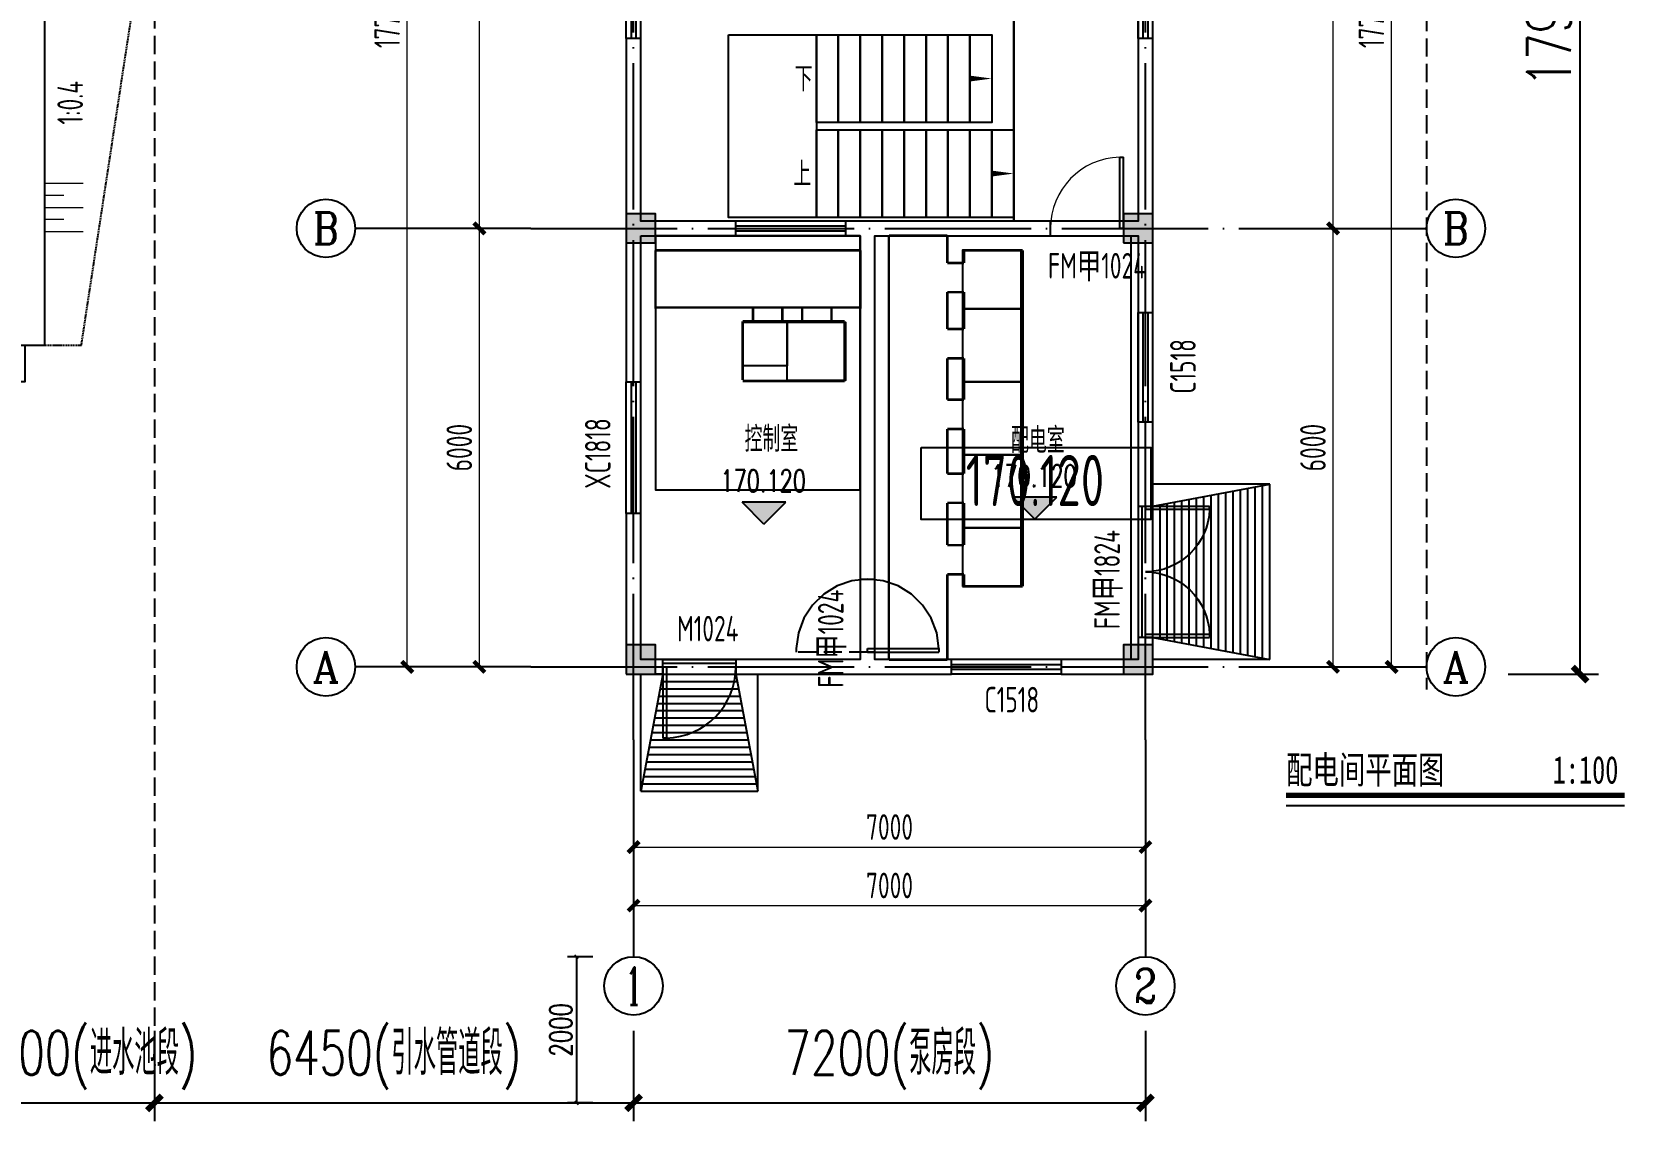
# Model space of a CAD drawing. Header units: millimetres. Extents: x 1742399 to 4898386, y 2481636 to 5226310.
# Drawn here: x 2516999 to 2538816, y 2524814 to 2539720 of the extents above; entities that cross this region are included whole.
import ezdxf
from ezdxf.enums import TextEntityAlignment as Align

# ---------------------------------------------------------------- set-up
doc = ezdxf.new("R2010")
doc.units = ezdxf.units.MM
doc.header["$LTSCALE"] = 1000
for name, pattern in [('DASH', [0.35, 0.25, -0.1]), ('DASHED', [0.75, 0.5, -0.25]), ('DOTE', [2.42, 2, -0.2, 0.02, -0.2])]:
    doc.linetypes.add(name, pattern=pattern)
for name, color, linetype in [('AXIS', 3, 'Continuous'), ('AXIS_TEXT', 7, 'Continuous'), ('DIM_SYMB', 3, 'Continuous'), ('DOOR_FIRE', 3, 'Continuous'), ('DOTE', 1, 'DOTE'), ('DXPM', 4, 'Continuous'), ('E-电缆沟', 2, 'Continuous'), ('E-箱柜', 3, 'Continuous'), ('PUB_DIM', 3, 'Continuous'), ('PUB_HATCH', 8, 'Continuous'), ('RAIL', 6, 'Continuous'), ('STAIR', 2, 'Continuous'), ('TWT_DIM', 3, 'Continuous'), ('WALL', 4, 'Continuous'), ('WALL_EXT', 4, 'Continuous'), ('WALL_INT', 4, 'Continuous'), ('WINDOW', 3, 'Continuous'), ('YHG_填充', 8, 'Continuous'), ('YHG_柱', 4, 'Continuous'), ('YHJ_引出、索引', 3, 'Continuous'), ('房间轮廓线', 6, 'Continuous'), ('控制间轮廓', 7, 'Continuous'), ('电缆沟', 7, 'Continuous'), ('细线', 4, 'Continuous'), ('轮廓线', 2, 'Continuous'), ('配电间轮廓', 7, 'Continuous')]:
    doc.layers.add(name, color=color, linetype=linetype)
doc.layers.add('FLOOR', color=2, linetype='Continuous', lineweight=30)
doc.layers.add('文字', color=4, linetype='Continuous', lineweight=0)
doc.styles.add('_TCH_AXIS', font='COMPLEX', dxfattribs={"bigfont": 'GBCBIG'})
doc.styles.add('_TCH_DIM', font='SIMPLEX', dxfattribs={"bigfont": 'GBCBIG'})
doc.styles.add('_TCH_DIM_T3', font='SIMPLEX', dxfattribs={"width": 0.705882, "bigfont": 'GBCBIG'})
doc.styles.add('biaotilan', font='', dxfattribs={"width": 0.7})
doc.styles.add('COMPLEX', font='COMPLEX')
doc.styles.add('HZ1', font='romans.shx', dxfattribs={"width": 0.7, "bigfont": 'hztxt.shx'})
doc.styles.add('TSSD_Rein', font='TSSDENG', dxfattribs={"width": 0.7, "bigfont": '@1HZTXT'})
doc.styles.add('TSSD_REIN_T3', font='tssdeng.shx', dxfattribs={"width": 0.7, "bigfont": 'hztxt.shx'})
doc.styles.add('tssdeng', font='tssdeng.shx', dxfattribs={"width": 0.7, "bigfont": 'hztxt.shx'})
doc.styles.get('biaotilan').set_extended_font_data('SimSun')
doc.dimstyles.new('_TCH_ARCH&&100', dxfattribs={"dimtxt": 350, "dimasz": 150, "dimexe": 100, "dimexo": 200, "dimgap": 100, "dimtad": 1, "dimdec": 0, "dimzin": 0, "dimdsep": 46, "dimtxsty": 'TSSD_REIN_T3', "dimblk": 'ARCHTICK', "dimcen": 0.09, "dimclrt": 7, "dimazin": 2, "dimtfac": 1, "dimtdec": 0, "dimtix": 1, "dimtmove": 2, "dimatfit": 3, "dimfxl": 1, "dimfxlon": 1, "dimtolj": 1, "dimtzin": 0, "dimlwd": 18, "dimlwe": 18, "dimarcsym": 0})
doc.dimstyles.new('_TCH_ARCH&&200', dxfattribs={"dimtxt": 600, "dimasz": 200, "dimexe": 250, "dimexo": 300, "dimgap": 126.25, "dimtad": 1, "dimdec": 0, "dimzin": 0, "dimdsep": 46, "dimtxsty": '_TCH_DIM_T3', "dimblk": 'ARCHTICK', "dimcen": 0.09, "dimclrt": 7, "dimazin": 2, "dimtfac": 1, "dimtdec": 0, "dimtix": 1, "dimtmove": 2, "dimatfit": 3, "dimfxl": 75, "dimtolj": 1, "dimtzin": 0, "dimarcsym": 0})
doc.dimstyles.new('_TCH_ARCH&&50', dxfattribs={"dimtxt": 148.75, "dimasz": 50, "dimexe": 125, "dimexo": 150, "dimgap": 63.125, "dimtad": 1, "dimdec": 0, "dimzin": 0, "dimdsep": 46, "dimtxsty": '_TCH_DIM_T3', "dimblk": 'ARCHTICK', "dimcen": 0.09, "dimclrt": 7, "dimazin": 2, "dimtfac": 1, "dimtdec": 0, "dimtix": 1, "dimtmove": 2, "dimatfit": 3, "dimfxl": 75, "dimtolj": 1, "dimtzin": 0, "dimarcsym": 0})

# ---------------------------------------------------------------- blocks, each defined once
blk = doc.blocks.new('$DorLib2D$00000001')
for p, q in [((0.45, 0.975), (0.5, 0.975)), ((0.45, 0), (0.45, 0.975)), ((0.5, 0), (0.5, 0.975)), ((0.5, 0), (0.45, 0))]:
    blk.add_line(p, q)
at = {"lineweight": 13}
blk.add_arc((0.475, 0), 0.975, 91.4693, 180, dxfattribs=at)
blk = doc.blocks.new('_ArchTick')
at = {"color": 0, "linetype": 'ByBlock', "const_width": 0.4}
blk.add_lwpolyline([(-0.5, -0.5), (0.5, 0.5)], dxfattribs=at)
blk = doc.blocks.new('*D1170')
at = {"layer": 'AXIS', "color": 0, "lineweight": 18, "transparency": 16777216}
for p, q in [((2535593, 2548731), (2535694, 2548731)), ((2535594, 2531031), (2535594, 2548731)), ((2535593, 2531031), (2535694, 2531031))]:
    blk.add_line(p, q, dxfattribs=at)
at = {"layer": 'Defpoints', "color": 0, "transparency": 16777216}
for p in [(2534755, 2548731), (2535594, 2548731), (2534755, 2531031)]:
    blk.add_point(p, dxfattribs=at)
at = {"layer": 'AXIS', "color": 0, "lineweight": 18, "transparency": 16777216, "xscale": 150, "yscale": 150, "zscale": 150}
for p, rotation in [((2535594, 2548731), 90), ((2535594, 2531031), 270)]:
    blk.add_blockref('_ArchTick', p, dxfattribs=dict(at, rotation=rotation))
at = {"layer": 'AXIS', "color": 7, "transparency": 16777216, "insert": (2535319, 2539881), "char_height": 350, "attachment_point": 5, "rotation": 90, "style": 'TSSD_REIN_T3'}
blk.add_mtext('\\A1;17700', dxfattribs=at)
blk = doc.blocks.new('*D1171')
at = {"layer": 'AXIS', "color": 0, "lineweight": 18, "transparency": 16777216}
for p, q in [((2534793, 2537031), (2534894, 2537031)), ((2534794, 2531031), (2534794, 2537031)), ((2534793, 2531031), (2534894, 2531031))]:
    blk.add_line(p, q, dxfattribs=at)
at = {"layer": 'Defpoints', "color": 0, "transparency": 16777216}
for p in [(2534081, 2537031), (2534794, 2537031), (2534081, 2531031)]:
    blk.add_point(p, dxfattribs=at)
at = {"layer": 'AXIS', "color": 0, "lineweight": 18, "transparency": 16777216, "xscale": 150, "yscale": 150, "zscale": 150}
for p, rotation in [((2534794, 2537031), 90), ((2534794, 2531031), 270)]:
    blk.add_blockref('_ArchTick', p, dxfattribs=dict(at, rotation=rotation))
at = {"layer": 'AXIS', "color": 7, "transparency": 16777216, "insert": (2534519, 2534031), "char_height": 350, "attachment_point": 5, "rotation": 90, "style": 'TSSD_REIN_T3'}
blk.add_mtext('\\A1;6000', dxfattribs=at)
blk = doc.blocks.new('*D1172')
at = {"layer": 'AXIS', "color": 0, "lineweight": 18, "transparency": 16777216}
for p, q in [((2534793, 2544031), (2534894, 2544031)), ((2534794, 2537031), (2534794, 2544031)), ((2534793, 2537031), (2534894, 2537031))]:
    blk.add_line(p, q, dxfattribs=at)
at = {"layer": 'Defpoints', "color": 0, "transparency": 16777216}
for p in [(2534081, 2544031), (2534794, 2544031), (2534081, 2537031)]:
    blk.add_point(p, dxfattribs=at)
at = {"layer": 'AXIS', "color": 0, "lineweight": 18, "transparency": 16777216, "xscale": 150, "yscale": 150, "zscale": 150}
for p, rotation in [((2534794, 2544031), 90), ((2534794, 2537031), 270)]:
    blk.add_blockref('_ArchTick', p, dxfattribs=dict(at, rotation=rotation))
at = {"layer": 'AXIS', "color": 7, "transparency": 16777216, "insert": (2534519, 2540531), "char_height": 350, "attachment_point": 5, "rotation": 90, "style": 'TSSD_REIN_T3'}
blk.add_mtext('\\A1;7000', dxfattribs=at)
blk = doc.blocks.new('*D1174')
at = {"layer": 'AXIS', "color": 0, "lineweight": 18, "transparency": 16777216}
for p, q in [((2525228, 2528565), (2525228, 2528464)), ((2525228, 2528564), (2532228, 2528564)), ((2532228, 2528565), (2532228, 2528464))]:
    blk.add_line(p, q, dxfattribs=at)
at = {"layer": 'Defpoints', "color": 0, "transparency": 16777216}
for p in [(2525228, 2530031), (2532228, 2530031), (2532228, 2528564)]:
    blk.add_point(p, dxfattribs=at)
at = {"layer": 'AXIS', "color": 0, "lineweight": 18, "transparency": 16777216, "xscale": 150, "yscale": 150, "zscale": 150, "rotation": 180}
blk.add_blockref('_ArchTick', (2525228, 2528564), dxfattribs=at)
at = {"layer": 'AXIS', "color": 0, "lineweight": 18, "transparency": 16777216, "xscale": 150, "yscale": 150, "zscale": 150}
blk.add_blockref('_ArchTick', (2532228, 2528564), dxfattribs=at)
at = {"layer": 'AXIS', "color": 7, "transparency": 16777216, "insert": (2528728, 2528839), "char_height": 350, "attachment_point": 5, "style": 'TSSD_REIN_T3'}
blk.add_mtext('\\A1;7000', dxfattribs=at)
blk = doc.blocks.new('*D1177')
at = {"layer": 'AXIS', "color": 0, "lineweight": 18, "transparency": 16777216}
for p, q in [((2522133, 2548731), (2522032, 2548731)), ((2522132, 2531031), (2522132, 2548731)), ((2522133, 2531031), (2522032, 2531031))]:
    blk.add_line(p, q, dxfattribs=at)
at = {"layer": 'Defpoints', "color": 0, "transparency": 16777216}
for p in [(2522132, 2548731), (2523825, 2548731), (2523825, 2531031)]:
    blk.add_point(p, dxfattribs=at)
at = {"layer": 'AXIS', "color": 0, "lineweight": 18, "transparency": 16777216, "xscale": 150, "yscale": 150, "zscale": 150}
for p, rotation in [((2522132, 2548731), 90), ((2522132, 2531031), 270)]:
    blk.add_blockref('_ArchTick', p, dxfattribs=dict(at, rotation=rotation))
at = {"layer": 'AXIS', "color": 7, "transparency": 16777216, "insert": (2521857, 2539881), "char_height": 350, "attachment_point": 5, "rotation": 90, "style": 'TSSD_REIN_T3'}
blk.add_mtext('\\A1;17700', dxfattribs=at)
blk = doc.blocks.new('*D1178')
at = {"layer": 'AXIS', "color": 0, "lineweight": 18, "transparency": 16777216}
for p, q in [((2523120, 2537031), (2523019, 2537031)), ((2523119, 2531031), (2523119, 2537031)), ((2523120, 2531031), (2523019, 2531031))]:
    blk.add_line(p, q, dxfattribs=at)
at = {"layer": 'Defpoints', "color": 0, "transparency": 16777216}
for p in [(2523119, 2537031), (2523825, 2537031), (2523825, 2531031)]:
    blk.add_point(p, dxfattribs=at)
at = {"layer": 'AXIS', "color": 0, "lineweight": 18, "transparency": 16777216, "xscale": 150, "yscale": 150, "zscale": 150}
for p, rotation in [((2523119, 2537031), 90), ((2523119, 2531031), 270)]:
    blk.add_blockref('_ArchTick', p, dxfattribs=dict(at, rotation=rotation))
at = {"layer": 'AXIS', "color": 7, "transparency": 16777216, "insert": (2522844, 2534031), "char_height": 350, "attachment_point": 5, "rotation": 90, "style": 'TSSD_REIN_T3'}
blk.add_mtext('\\A1;6000', dxfattribs=at)
blk = doc.blocks.new('*D1179')
at = {"layer": 'AXIS', "color": 0, "lineweight": 18, "transparency": 16777216}
for p, q in [((2523120, 2544031), (2523019, 2544031)), ((2523119, 2537031), (2523119, 2544031)), ((2523120, 2537031), (2523019, 2537031))]:
    blk.add_line(p, q, dxfattribs=at)
at = {"layer": 'Defpoints', "color": 0, "transparency": 16777216}
for p in [(2523119, 2544031), (2523825, 2544031), (2523825, 2537031)]:
    blk.add_point(p, dxfattribs=at)
at = {"layer": 'AXIS', "color": 0, "lineweight": 18, "transparency": 16777216, "xscale": 150, "yscale": 150, "zscale": 150}
for p, rotation in [((2523119, 2544031), 90), ((2523119, 2537031), 270)]:
    blk.add_blockref('_ArchTick', p, dxfattribs=dict(at, rotation=rotation))
at = {"layer": 'AXIS', "color": 7, "transparency": 16777216, "insert": (2522844, 2540531), "char_height": 350, "attachment_point": 5, "rotation": 90, "style": 'TSSD_REIN_T3'}
blk.add_mtext('\\A1;7000', dxfattribs=at)
blk = doc.blocks.new('_AXISO')
blk.add_circle((0, 0), 0.5)
at = {"layer": 'AXIS_TEXT', "style": 'COMPLEX', "width": 1.041667}
blk.add_attdef('A', text='', height=0.56, dxfattribs=at).set_placement((-0.25, -0.28), (0.25, -0.28), align=Align.FIT)
blk = doc.blocks.new('*U1118')
at = {"layer": 'WINDOW'}
for p, q in [((0, 900), (877, 900)), ((0, 900), (0, 855)), ((877, 855), (877, 900)), ((0, 855), (877, 855)), ((0, -855), (877, -855)), ((0, -900), (0, -855)), ((877, -855), (877, -900)), ((0, -900), (877, -900))]:
    blk.add_line(p, q, dxfattribs=at)
at = {"layer": 'WINDOW', "extrusion": (0, 0, -1)}
for centre, major_axis, start_param, end_param in [((0, 877), (620, 620), 0.811042, 2.356194), ((0, -878), (-620, 620), 0.785398, 2.330551)]:
    blk.add_ellipse(centre, major_axis=major_axis, ratio=1, start_param=start_param, end_param=end_param, dxfattribs=at)
at = {"style": 'HZ1', "width": 0.7, "flags": 1}
blk.add_attdef('编号', (-948, -131), '', height=300, dxfattribs=at)
blk = doc.blocks.new('平面_单开门_宽度1000')
at = {"layer": 'WINDOW'}
for p, q in [((0, 0), (50, 0)), ((0, 0), (0, -975)), ((50, 0), (50, -975)), ((50, -975), (0, -975))]:
    blk.add_line(p, q, dxfattribs=at)
blk.add_ellipse((25, 0), major_axis=(559, 799), ratio=1, start_param=3.777471, end_param=5.322623, dxfattribs=at)
at = {"style": 'HZ1', "width": 0.7, "flags": 1}
blk.add_attdef('编号', (334, 254), '', height=300, dxfattribs=at)
blk = doc.blocks.new('平面_双向单开门_宽度1000')
at = {"layer": 'WINDOW'}
for p, q in [((-417, 907), (-599, 794)), ((-213, 976), (-417, 907)), ((0, 1000), (-213, 976)), ((213, 976), (0, 1000)), ((417, 907), (213, 976)), ((599, 794), (417, 907)), ((-599, 794), (-753, 644)), ((753, 644), (599, 794)), ((-871, 464), (-946, 263)), ((-753, 644), (-871, 464)), ((871, 464), (753, 644)), ((946, 263), (871, 464)), ((-946, 263), (-975, 50)), ((975, 50), (946, 263)), ((-975, 50), (-975, 0)), ((0, 50), (975, 50)), ((0, 0), (0, 50)), ((0, 0), (975, 0)), ((975, 50), (975, 0))]:
    blk.add_line(p, q, dxfattribs=at)
at = {"layer": 'WINDOW', "linetype": 'DASH'}
blk.add_line((0, 0), (-975, 0), dxfattribs=at)
at = {"style": 'HZ1', "width": 0.7, "flags": 1}
blk.add_attdef('编号', (-178, -413), '', height=300, dxfattribs=at)
blk = doc.blocks.new('标高_平面标注')
at = {"layer": 'AXIS'}
blk.add_hatch(color=256, dxfattribs=at).paths.add_polyline_path([(0, 0), (300, 300), (-300, 300)])
for p, q in [((0, 0), (-300, 300)), ((300, 300), (-300, 300)), ((0, 0), (300, 300))]:
    blk.add_line(p, q, dxfattribs=at)
at = {"layer": 'AXIS_TEXT', "style": 'HZ1', "width": 0.7, "flags": 4}
blk.add_attdef('标高', text='', height=300, dxfattribs=at).set_placement((-11, 442), align=Align.CENTER)
blk = doc.blocks.new('*U1021')
at = {"layer": 'DXPM', "color": 4, "linetype": 'DASHED', "ltscale": 0.03, "flags": 128}
blk.add_lwpolyline([(500, -5700), (1000, -5700), (1792, -500)], dxfattribs=at)
at = {"layer": 'RAIL'}
blk.add_lwpolyline([(60, -5700), (60, -440)], dxfattribs=at)
at = {"layer": '文字', "color": 3}
for p, q in [((1024, -3486), (500, -3486)), ((762, -3649), (500, -3649)), ((1024, -3818), (500, -3818)), ((762, -3980), (500, -3980)), ((1024, -4149), (500, -4149))]:
    blk.add_line(p, q, dxfattribs=at)
at = {"layer": '文字'}
for p, q in [((-835, -4711), (-835, -5700)), ((-514, -4711), (-514, -5700)), ((-193, -4711), (-193, -5700)), ((-674, -5206), (-674, -5700)), ((-354, -5206), (-354, -5700))]:
    blk.add_line(p, q, dxfattribs=at)
at = {"layer": '轮廓线'}
blk.add_line((0, 0), (-4500, 0), dxfattribs=at)
for points in [[(0, -500), (0, -5700), (500, -5700), (500, -500)], [(0, -5700), (-4500, -5700)], [(226, -5700), (226, -6200), (-4500, -6200)]]:
    blk.add_lwpolyline(points, dxfattribs=at)
at = {"color": 3, "style": 'TSSD_Rein', "width": 0.7}
blk.add_text('1:0.4', height=350, rotation=90, dxfattribs=at).set_placement((847, -2082), align=Align.MIDDLE_RIGHT)
blk.add_attdef('坡度-平面', (-2667, -5307), '', height=300, dxfattribs=at)
at = {"layer": 'AXIS', "color": 3, "style": 'TSSD_Rein', "width": 0.7}
for s, p in [('引水渠道', (-3291, -2545)), ('C20素混凝土护坡', (-3514, -2957))]:
    blk.add_text(s, height=350, dxfattribs=at).set_placement(p)
at = {"layer": 'TWT_DIM', "color": 3, "style": 'TSSD_Rein', "width": 0.7}
for s, p in [('引水坡道', (-3378, -2487)), ('C20素混凝土护坡', (-4265, -3341))]:
    blk.add_text(s, height=700, dxfattribs=at).set_placement(p)
blk.add_attdef('坡度-总平', (-3251, -5425), '', height=700, dxfattribs=at)
blk = doc.blocks.new('*D1165')
at = {"layer": 'AXIS', "color": 0, "lineweight": 18, "transparency": 16777216}
for p, q in [((2525228, 2527765), (2525228, 2527664)), ((2525228, 2527764), (2532228, 2527764)), ((2532228, 2527765), (2532228, 2527664))]:
    blk.add_line(p, q, dxfattribs=at)
at = {"layer": 'Defpoints', "color": 0, "transparency": 16777216}
for p in [(2525228, 2529050), (2532228, 2529050), (2532228, 2527764)]:
    blk.add_point(p, dxfattribs=at)
at = {"layer": 'AXIS', "color": 0, "lineweight": 18, "transparency": 16777216, "xscale": 150, "yscale": 150, "zscale": 150, "rotation": 180}
blk.add_blockref('_ArchTick', (2525228, 2527764), dxfattribs=at)
at = {"layer": 'AXIS', "color": 0, "lineweight": 18, "transparency": 16777216, "xscale": 150, "yscale": 150, "zscale": 150}
blk.add_blockref('_ArchTick', (2532228, 2527764), dxfattribs=at)
at = {"layer": 'AXIS', "color": 7, "transparency": 16777216, "insert": (2528728, 2528039), "char_height": 350, "attachment_point": 5, "style": 'TSSD_REIN_T3'}
blk.add_mtext('\\A1;7000', dxfattribs=at)
blk = doc.blocks.new('*D1166')
at = {"layer": 'Defpoints', "color": 0, "transparency": 16777216}
for p in [(2525228, 2526350), (2532228, 2526350), (2532228, 2525064)]:
    blk.add_point(p, dxfattribs=at)
at = {"layer": 'TWT_DIM', "color": 0, "lineweight": -2, "transparency": 16777216}
for p, q in [((2525228, 2526050), (2525228, 2524814)), ((2532228, 2526050), (2532228, 2524814)), ((2525228, 2525064), (2532228, 2525064))]:
    blk.add_line(p, q, dxfattribs=at)
at = {"layer": 'TWT_DIM', "color": 0, "lineweight": -2, "transparency": 16777216, "xscale": 200, "yscale": 200, "zscale": 200, "rotation": 180}
blk.add_blockref('_ArchTick', (2525228, 2525064), dxfattribs=at)
at = {"layer": 'TWT_DIM', "color": 0, "lineweight": -2, "transparency": 16777216, "xscale": 200, "yscale": 200, "zscale": 200}
blk.add_blockref('_ArchTick', (2532228, 2525064), dxfattribs=at)
at = {"layer": 'TWT_DIM', "color": 7, "transparency": 16777216, "insert": (2528728, 2525648), "char_height": 600, "attachment_point": 5, "style": '_TCH_DIM_T3'}
blk.add_mtext('\\A1;{\\W0.70588;7200(泵房段)}', dxfattribs=at)
blk = doc.blocks.new('*D1167')
at = {"layer": 'Defpoints', "color": 0, "transparency": 16777216}
for p in [(2518675, 2526350), (2525228, 2526350), (2525228, 2525064)]:
    blk.add_point(p, dxfattribs=at)
at = {"layer": 'TWT_DIM', "color": 0, "lineweight": -2, "transparency": 16777216}
for p, q in [((2518675, 2526050), (2518675, 2524814)), ((2525228, 2526050), (2525228, 2524814)), ((2518675, 2525064), (2525228, 2525064))]:
    blk.add_line(p, q, dxfattribs=at)
at = {"layer": 'TWT_DIM', "color": 0, "lineweight": -2, "transparency": 16777216, "xscale": 200, "yscale": 200, "zscale": 200, "rotation": 180}
blk.add_blockref('_ArchTick', (2518675, 2525064), dxfattribs=at)
at = {"layer": 'TWT_DIM', "color": 0, "lineweight": -2, "transparency": 16777216, "xscale": 200, "yscale": 200, "zscale": 200}
blk.add_blockref('_ArchTick', (2525228, 2525064), dxfattribs=at)
at = {"layer": 'TWT_DIM', "color": 7, "transparency": 16777216, "insert": (2521951, 2525648), "char_height": 600, "attachment_point": 5, "style": '_TCH_DIM_T3'}
blk.add_mtext('\\A1;{\\W0.70588;6450(引水管道段)}', dxfattribs=at)
blk = doc.blocks.new('*D1168')
at = {"layer": 'Defpoints', "color": 0, "transparency": 16777216}
for p in [(2516675, 2526350), (2518675, 2526350), (2518675, 2525064)]:
    blk.add_point(p, dxfattribs=at)
at = {"layer": 'TWT_DIM', "color": 0, "lineweight": -2, "transparency": 16777216}
for p, q in [((2516675, 2526050), (2516675, 2524814)), ((2518675, 2526050), (2518675, 2524814)), ((2516675, 2525064), (2516475, 2525064)), ((2516675, 2525064), (2518675, 2525064)), ((2518675, 2525064), (2518875, 2525064))]:
    blk.add_line(p, q, dxfattribs=at)
at = {"layer": 'TWT_DIM', "color": 0, "lineweight": -2, "transparency": 16777216, "xscale": 200, "yscale": 200, "zscale": 200}
blk.add_blockref('_ArchTick', (2516675, 2525064), dxfattribs=at)
at = {"layer": 'TWT_DIM', "color": 0, "lineweight": -2, "transparency": 16777216, "xscale": 200, "yscale": 200, "zscale": 200, "rotation": 180}
blk.add_blockref('_ArchTick', (2518675, 2525064), dxfattribs=at)
at = {"layer": 'TWT_DIM', "color": 7, "transparency": 16777216, "insert": (2517675, 2525648), "char_height": 600, "attachment_point": 5, "style": '_TCH_DIM_T3'}
blk.add_mtext('\\A1;{\\W0.70588;2000(进水池段)}', dxfattribs=at)
blk = doc.blocks.new('*D1169')
at = {"layer": 'Defpoints', "color": 0, "transparency": 16777216}
for p in [(2536887, 2548831), (2538173, 2548831), (2536887, 2530931)]:
    blk.add_point(p, dxfattribs=at)
at = {"layer": 'TWT_DIM', "color": 0, "lineweight": -2, "transparency": 16777216}
for p, q in [((2537187, 2548831), (2538423, 2548831)), ((2538173, 2530931), (2538173, 2548831)), ((2537187, 2530931), (2538423, 2530931))]:
    blk.add_line(p, q, dxfattribs=at)
at = {"layer": 'TWT_DIM', "color": 0, "lineweight": -2, "transparency": 16777216, "xscale": 200, "yscale": 200, "zscale": 200}
for p, rotation in [((2538173, 2548831), 90), ((2538173, 2530931), 270)]:
    blk.add_blockref('_ArchTick', p, dxfattribs=dict(at, rotation=rotation))
at = {"layer": 'TWT_DIM', "color": 7, "transparency": 16777216, "insert": (2537747, 2539881), "char_height": 600, "attachment_point": 5, "rotation": 90, "style": '_TCH_DIM_T3'}
blk.add_mtext('\\A1;17900', dxfattribs=at)
blk = doc.blocks.new('总平_标高')
at = {"layer": 'TWT_DIM', "color": 3}
blk.add_lwpolyline([(-1556, 989), (1583, 989), (1583, 0), (-1556, 0)], close=True, dxfattribs=at)
at = {"layer": 'TWT_DIM', "color": 3, "style": 'TSSD_Rein', "width": 0.7}
blk.add_attdef('标高', text='', height=700, dxfattribs=at).set_placement((1, 186), align=Align.CENTER)
blk = doc.blocks.new('平面_窗')
at = {"layer": 'WINDOW'}
for p, q in [((-100, 0), (100, 0)), ((-100, -1800), (-100, 0)), ((-33, 0), (-33, -1800)), ((33, 0), (33, -1800)), ((100, -1800), (100, 0)), ((100, -1800), (-100, -1800))]:
    blk.add_line(p, q, dxfattribs=at)
at = {"style": 'HZ1', "width": 0.7, "flags": 1}
blk.add_attdef('编号', (-598, -1035), '', height=300, dxfattribs=at)
blk = doc.blocks.new('*U1073')
at = {"layer": 'WINDOW'}
for p, q in [((-100, 0), (100, 0)), ((-100, -1500), (-100, 0)), ((-33, 0), (-33, -1500)), ((33, 0), (33, -1500)), ((100, -1500), (100, 0)), ((100, -1500), (-100, -1500))]:
    blk.add_line(p, q, dxfattribs=at)
at = {"style": 'HZ1', "width": 0.7, "flags": 1}
blk.add_attdef('编号', (-598, -1035), '', height=300, dxfattribs=at)
blk = doc.blocks.new('*U1072')
at = {"layer": 'STAIR'}
for p, q in [((1600, 2400), (0, 2400)), ((0, 0), (0, 2400)), ((0, 2100), (1600, 2400)), ((1600, 0), (1600, 2400)), ((500, 206), (500, 2194)), ((600, 188), (600, 2213)), ((700, 169), (700, 2231)), ((800, 150), (800, 2250)), ((900, 131), (900, 2269)), ((1000, 113), (1000, 2287)), ((1100, 94), (1100, 2306)), ((1200, 75), (1200, 2325)), ((1300, 56), (1300, 2344)), ((1400, 38), (1400, 2362)), ((1500, 19), (1500, 2381)), ((100, 281), (100, 2119)), ((200, 263), (200, 2138)), ((300, 244), (300, 2156)), ((400, 225), (400, 2175)), ((0, 300), (1600, 0)), ((1600, 0), (0, 0))]:
    blk.add_line(p, q, dxfattribs=at)
at = {"layer": 'WALL'}
blk.add_line((0, 2100), (0, 2200), dxfattribs=at)
blk = doc.blocks.new('*U1074')
at = {"layer": 'STAIR'}
for p, q in [((1600, 1600), (0, 1600)), ((0, 0), (0, 1600)), ((0, 1300), (1600, 1600)), ((1300, 56), (1300, 1544)), ((1400, 38), (1400, 1562)), ((1500, 19), (1500, 1581)), ((1600, 0), (1600, 1600)), ((100, 281), (100, 1319)), ((200, 263), (200, 1338)), ((300, 244), (300, 1356)), ((400, 225), (400, 1375)), ((500, 206), (500, 1394)), ((600, 188), (600, 1413)), ((700, 169), (700, 1431)), ((800, 150), (800, 1450)), ((900, 131), (900, 1469)), ((1000, 113), (1000, 1487)), ((1100, 94), (1100, 1506)), ((1200, 75), (1200, 1525)), ((0, 300), (1600, 0)), ((1600, 0), (0, 0))]:
    blk.add_line(p, q, dxfattribs=at)
at = {"layer": 'WALL'}
blk.add_line((0, 1300), (0, 1400), dxfattribs=at)
blk = doc.blocks.new('*U1035')
at = {"layer": 'STAIR'}
for points in [[(0, 2500), (1200, 2500), (1200, 0), (0, 0)], [(1200, 2500), (1500, 2500), (1500, 1300), (1200, 1300)], [(1500, 2500), (1800, 2500), (1800, 1300), (1500, 1300)], [(1800, 2500), (2100, 2500), (2100, 1300), (1800, 1300)], [(2100, 2500), (2400, 2500), (2400, 1300), (2100, 1300)], [(2400, 2500), (2700, 2500), (2700, 1300), (2400, 1300)], [(2700, 2500), (3000, 2500), (3000, 1300), (2700, 1300)], [(3000, 2500), (3300, 2500), (3300, 1300), (3000, 1300)], [(3300, 2500), (3600, 2500), (3600, 1300), (3300, 1300)], [(1200, 1200), (1500, 1200), (1500, 0), (1200, 0)], [(1500, 1200), (1800, 1200), (1800, 0), (1500, 0)], [(1800, 1200), (2100, 1200), (2100, 0), (1800, 0)], [(2100, 1200), (2400, 1200), (2400, 0), (2100, 0)], [(2400, 1200), (2700, 1200), (2700, 0), (2400, 0)], [(2700, 1200), (3000, 1200), (3000, 0), (2700, 0)], [(3000, 1200), (3300, 1200), (3300, 0), (3000, 0)], [(3300, 1200), (3600, 1200), (3600, 0), (3300, 0)], [(3600, 1200), (3900, 1200), (3900, 0), (3600, 0)]]:
    blk.add_lwpolyline(points, close=True, dxfattribs=at)
for points in [[(1500, 2500), (1500, 1300)], [(1500, 1200), (1500, 0)]]:
    blk.add_lwpolyline(points, dxfattribs=at)
at = {"layer": 'YHJ_引出、索引'}
for points in [[(1200, 1900, 0, 0, 0), (3600, 1900, 0, 80, 0), (3300, 1900, 0, 0, 0)], [(1200, 600, 0, 0, 0), (3900, 600, 0, 80, 0), (3600, 600, 0, 0, 0)]]:
    blk.add_lwpolyline(points, format="xyseb", dxfattribs=at)
at = {"layer": 'YHJ_引出、索引', "color": 7, "style": '_TCH_DIM'}
for s, p in [('下', (905, 1725)), ('上', (886, 425))]:
    blk.add_text(s, height=338, dxfattribs=at).set_placement(p)
blk = doc.blocks.new('*U1058')
at = {"layer": 'PUB_HATCH'}
blk.add_solid([(-200, -200), (200, -200), (-200, 200), (200, 200)], dxfattribs=at)
at = {"layer": 'YHG_柱'}
blk.add_lwpolyline([(-200, -200), (200, -200), (200, 200), (-200, 200)], close=True, dxfattribs=at)
blk = doc.blocks.new('*D1181')
at = {"layer": 'Defpoints', "color": 0, "transparency": 16777216}
for p in [(2524819, 2527064), (2524448, 2525064), (2524819, 2525064)]:
    blk.add_point(p, dxfattribs=at)
at = {"layer": 'YHG_填充', "color": 0, "lineweight": -2, "transparency": 16777216}
for p, q in [((2524669, 2527064), (2524323, 2527064)), ((2524448, 2527064), (2524448, 2525064)), ((2524669, 2525064), (2524323, 2525064))]:
    blk.add_line(p, q, dxfattribs=at)
at = {"layer": 'YHG_填充', "color": 0, "lineweight": -2, "transparency": 16777216, "xscale": 50, "yscale": 50, "zscale": 50}
for p, rotation in [((2524448, 2527064), 90), ((2524448, 2525064), 270)]:
    blk.add_blockref('_ArchTick', p, dxfattribs=dict(at, rotation=rotation))
at = {"layer": 'YHG_填充', "color": 7, "transparency": 16777216, "insert": (2524234, 2526064), "char_height": 300, "attachment_point": 5, "rotation": 90, "style": '_TCH_DIM_T3'}
blk.add_mtext('\\A1;2000', dxfattribs=at)

msp = doc.modelspace()

# ---------------------------------------------------------------- linework, layer by layer
at = {"layer": 'AXIS'}
for p, q in [((2523824.7, 2537031.4), (2521420.6, 2537031.4)), ((2534755.3, 2537031.4), (2536073.4, 2537031.4)), ((2523824.7, 2531031.4), (2521420.6, 2531031.4)), ((2534755.3, 2531031.4), (2536073.4, 2531031.4)), ((2525227.7, 2530031.4), (2525227.7, 2527064.4)), ((2532227.7, 2530031.4), (2532227.7, 2527064.4))]:
    msp.add_line(p, q, dxfattribs=at)
at = {"layer": 'DIM_SYMB', "const_width": 70}
msp.add_lwpolyline([(2534152.6, 2529272.5), (2538780.7, 2529272.5)], dxfattribs=at)
at = {"layer": 'DIM_SYMB'}
msp.add_lwpolyline([(2534152.6, 2529132.5), (2538780.7, 2529132.5)], dxfattribs=at)
at = {"layer": 'DOTE'}
for p, q in [((2525227.7, 2530031.4), (2525227.7, 2549731.4)), ((2532227.7, 2530031.4), (2532227.7, 2549731.4)), ((2523824.7, 2537031.4), (2534755.3, 2537031.4)), ((2523824.7, 2531031.4), (2534755.3, 2531031.4))]:
    msp.add_line(p, q, dxfattribs=at)
at = {"layer": 'E-电缆沟', "const_width": 35}
for points in [[(2528719.3, 2536931.4), (2528719.3, 2536358.7)], [(2528719.3, 2536931.4), (2529519.3, 2536931.4)], [(2529519.3, 2536931.4), (2529519.3, 2536558.7)], [(2528327.7, 2536731.4), (2525527.7, 2536731.4)], [(2525527.7, 2536731.4), (2525527.7, 2535931.4)], [(2528327.7, 2536731.4), (2528327.7, 2535931.4)], [(2529748.8, 2536731.2), (2529748.8, 2536558.7)], [(2529748.8, 2536731.2), (2530548.8, 2536731.2)], [(2530548.8, 2536731.2), (2530548.8, 2536358.7)], [(2529748.8, 2536558.7), (2529519.3, 2536558.7)], [(2528719.3, 2536358.7), (2528719.3, 2535453.3)], [(2530548.8, 2536358.7), (2530548.8, 2535453.3)], [(2529748.8, 2536158.7), (2529519.3, 2536158.7)], [(2529519.3, 2536158.7), (2529519.3, 2535653.3)], [(2529748.8, 2536158.7), (2529748.8, 2535653.3)], [(2528327.7, 2535948.5), (2525527.7, 2535948.5)], [(2528115.5, 2535758.5), (2526721.2, 2535758.5)], [(2526721.2, 2535758.5), (2526721.2, 2534958.5)], [(2526861, 2535757.8), (2526861, 2535948.2)], [(2527261, 2535948.2), (2526861, 2535948.2)], [(2527261, 2535757.8), (2526861, 2535757.8)], [(2527261, 2535757.8), (2527261, 2535948.2)], [(2527534.1, 2535757.9), (2527534.1, 2535949.1)], [(2527934.1, 2535949.1), (2527534.1, 2535949.1)], [(2527934.1, 2535757.9), (2527534.1, 2535757.9)], [(2527934.1, 2535740.7), (2527934.1, 2535931.9)], [(2528115.5, 2535741.3), (2528115.5, 2534941.3)], [(2529748.8, 2535653.3), (2529519.3, 2535653.3)], [(2528719.3, 2535453.3), (2528719.3, 2534486.3)], [(2530548.8, 2535453.3), (2530548.8, 2534486.3)], [(2529748.8, 2535253.3), (2529519.3, 2535253.3)], [(2529519.3, 2535253.3), (2529519.3, 2534686.3)], [(2529748.8, 2535253.3), (2529748.8, 2534686.3)], [(2528115.5, 2534941.3), (2526721.2, 2534941.3)], [(2529748.8, 2534686.3), (2529519.3, 2534686.3)], [(2528719.3, 2534486.3), (2528719.3, 2533474.8)], [(2530548.8, 2534486.3), (2530548.8, 2533474.8)], [(2529519.3, 2534286.3), (2529519.3, 2533674.8)], [(2529748.8, 2534286.3), (2529519.3, 2534286.3)], [(2529748.8, 2534286.3), (2529748.8, 2533674.8)], [(2529748.8, 2533674.8), (2529519.3, 2533674.8)], [(2528719.3, 2533474.8), (2528719.3, 2532496.3)], [(2530548.8, 2533474.8), (2530548.8, 2532496.3)], [(2529748.8, 2533274.8), (2529519.3, 2533274.8)], [(2529519.3, 2533274.8), (2529519.3, 2532696.3)], [(2529748.8, 2533274.8), (2529748.8, 2532696.3)], [(2528719.3, 2532496.3), (2528719.3, 2531126.6)], [(2529748.8, 2532696.3), (2529519.3, 2532696.3)], [(2530548.8, 2532496.3), (2530548.8, 2532131.4)], [(2529748.8, 2532296.3), (2529519.3, 2532296.3)], [(2529519.3, 2532296.3), (2529519.3, 2531126.6)], [(2529748.8, 2532296.3), (2529748.8, 2532131.4)], [(2529748.8, 2532131.4), (2530548.8, 2532131.4)], [(2528719.3, 2531126.6), (2529519.3, 2531126.6)]]:
    msp.add_lwpolyline(points, dxfattribs=at)
at = {"layer": 'E-箱柜', "color": 3}
for points in [[(2529727.7, 2535931.4), (2530527.7, 2535931.4), (2530527.7, 2536731.4), (2529727.7, 2536731.4)], [(2529727.7, 2534931.4), (2530527.7, 2534931.4), (2530527.7, 2535931.4), (2529727.7, 2535931.4)], [(2527327.7, 2535748.5), (2527327.7, 2535148.5), (2526727.7, 2535148.5), (2526727.7, 2535748.5)], [(2527327.7, 2534948.5), (2527327.7, 2535748.5), (2528127.7, 2535748.5), (2528127.7, 2534948.5)], [(2529727.7, 2533931.4), (2530527.7, 2533931.4), (2530527.7, 2534931.4), (2529727.7, 2534931.4)], [(2529727.7, 2532931.4), (2530527.7, 2532931.4), (2530527.7, 2533931.4), (2529727.7, 2533931.4)], [(2529727.7, 2532131.4), (2530527.7, 2532131.4), (2530527.7, 2532931.4), (2529727.7, 2532931.4)]]:
    msp.add_lwpolyline(points, close=True, dxfattribs=at)
at = {"layer": 'FLOOR'}
msp.add_lwpolyline([(2530427.7, 2548631.4), (2530427.7, 2537131.4)], dxfattribs=at)
at = {"layer": 'WALL_EXT'}
for p, q in [((2525327.7, 2539631.4), (2525127.7, 2539631.4)), ((2525127.7, 2539631.4), (2525127.7, 2537231.4)), ((2525327.7, 2537231.4), (2525327.7, 2539631.4)), ((2532327.7, 2539631.4), (2532127.7, 2539631.4)), ((2532127.7, 2539631.4), (2532127.7, 2537231.4)), ((2532327.7, 2537231.4), (2532327.7, 2539631.4)), ((2525127.7, 2536831.4), (2525127.7, 2534931.4)), ((2525327.7, 2534931.4), (2525327.7, 2536831.4)), ((2532127.7, 2536831.4), (2532127.7, 2535881.4)), ((2532327.7, 2535881.4), (2532327.7, 2536831.4)), ((2532127.7, 2535881.4), (2532327.7, 2535881.4)), ((2525127.7, 2534931.4), (2525327.7, 2534931.4)), ((2532127.7, 2534381.4), (2532127.7, 2533231.4)), ((2532327.7, 2534381.4), (2532127.7, 2534381.4)), ((2532327.7, 2533231.4), (2532327.7, 2534381.4)), ((2532127.7, 2533231.4), (2532327.7, 2533231.4)), ((2525327.7, 2533131.4), (2525127.7, 2533131.4)), ((2525127.7, 2533131.4), (2525127.7, 2530931.4)), ((2525327.7, 2531131.4), (2525327.7, 2533131.4)), ((2532327.7, 2531431.4), (2532127.7, 2531431.4)), ((2532127.7, 2531431.4), (2532127.7, 2531131.4)), ((2532327.7, 2531331.4), (2532327.7, 2531431.4)), ((2532327.7, 2530931.4), (2532327.7, 2531431.4)), ((2525627.7, 2531131.4), (2525327.7, 2531131.4)), ((2525627.7, 2530931.4), (2525627.7, 2531131.4)), ((2528327.7, 2531131.4), (2526627.7, 2531131.4)), ((2526627.7, 2531131.4), (2526627.7, 2530931.4)), ((2529577.7, 2531131.4), (2528527.7, 2531131.4)), ((2529577.7, 2530931.4), (2529577.7, 2531131.4)), ((2532127.7, 2531131.4), (2531077.7, 2531131.4)), ((2531077.7, 2531131.4), (2531077.7, 2530931.4)), ((2525127.7, 2530931.4), (2525427.7, 2530931.4)), ((2525627.7, 2530931.4), (2525527.7, 2530931.4)), ((2526627.7, 2530931.4), (2528427.7, 2530931.4)), ((2528427.7, 2530931.4), (2529577.7, 2530931.4)), ((2531077.7, 2530931.4), (2532327.7, 2530931.4))]:
    msp.add_line(p, q, dxfattribs=at)
at = {"layer": 'WALL_INT'}
for p, q in [((2526627.7, 2537131.4), (2525527.7, 2537131.4)), ((2526627.7, 2536931.4), (2526627.7, 2537131.4)), ((2528427.7, 2537131.4), (2528127.7, 2537131.4)), ((2528127.7, 2537131.4), (2528127.7, 2536931.4)), ((2530927.7, 2537131.4), (2528427.7, 2537131.4)), ((2530927.7, 2536931.4), (2530927.7, 2537131.4)), ((2525527.7, 2536931.4), (2526627.7, 2536931.4)), ((2528127.7, 2536931.4), (2528327.7, 2536931.4)), ((2528327.7, 2536931.4), (2528327.7, 2532231.4)), ((2528527.7, 2532231.4), (2528527.7, 2536931.4)), ((2528527.7, 2536931.4), (2530927.7, 2536931.4)), ((2528327.7, 2532231.4), (2528527.7, 2532231.4)), ((2528527.7, 2531231.4), (2528327.7, 2531231.4)), ((2528327.7, 2531231.4), (2528327.7, 2531131.4)), ((2528527.7, 2531131.4), (2528527.7, 2531231.4))]:
    msp.add_line(p, q, dxfattribs=at)
at = {"layer": 'YHG_填充', "linetype": 'DASH'}
for points in [[(2518675, 2554017.1), (2518675, 2525367.6)], [(2536073.4, 2548731.4), (2536073.4, 2530720.4)]]:
    msp.add_lwpolyline(points, dxfattribs=at)
at = {"layer": '房间轮廓线'}
for points in [[(2525327.7, 2548631.4), (2532127.7, 2548631.4), (2532127.7, 2537131.4), (2525327.7, 2537131.4)], [(2525327.7, 2536931.4), (2528327.7, 2536931.4), (2528327.7, 2531131.4), (2525327.7, 2531131.4)], [(2528527.7, 2536931.4), (2532127.7, 2536931.4), (2532127.7, 2531131.4), (2528527.7, 2531131.4)]]:
    msp.add_lwpolyline(points, close=True, dxfattribs=at)
at = {"layer": '控制间轮廓'}
msp.add_lwpolyline([(2525527.7, 2536931.4), (2525527.7, 2533454.4), (2528327.7, 2533454.4), (2528327.7, 2536931.4)], close=True, dxfattribs=at)
at = {"layer": '细线'}
for points in [[(2532127.7, 2533231.4), (2532127.7, 2531431.4)], [(2532177.7, 2533231.4), (2532177.7, 2531431.4)], [(2525627.7, 2531131.4), (2526627.7, 2531131.4)], [(2525627.7, 2531081.4), (2526627.7, 2531081.4)]]:
    msp.add_lwpolyline(points, dxfattribs=at)
at = {"layer": '配电间轮廓'}
msp.add_lwpolyline([(2532027.7, 2536931.4), (2532027.7, 2531131.4), (2528527.7, 2531131.4), (2528527.7, 2536931.4)], close=True, dxfattribs=at)

# ---------------------------------------------------------------- block references
for name, p in [('平面_窗', (2525227.7, 2541431.4)), ('平面_窗', (2532227.7, 2541431.4)), ('*U1035', (2526527.7, 2537181.4)), ('*U1058', (2525327.7, 2537031.4)), ('*U1058', (2532127.7, 2537031.4)), ('*U1073', (2532227.7, 2535881.4)), ('平面_窗', (2525227.7, 2534931.4)), ('*U1072', (2532327.7, 2531131.4)), ('*U1118', (2532227.7, 2532331.4)), ('平面_双向单开门_宽度1000', (2528427.7, 2531231.4)), ('*U1058', (2525327.7, 2531131.4)), ('*U1058', (2532127.7, 2531131.4)), ('平面_单开门_宽度1000', (2525627.7, 2531031.4))]:
    msp.add_blockref(name, p)
for name, p, rotation in [('*U1073', (2526627.7, 2537031.4), 90), ('*U1073', (2529577.7, 2531031.4), 90), ('*U1074', (2525327.7, 2530931.4), 270)]:
    msp.add_blockref(name, p, dxfattribs=dict(rotation=rotation))
msp.add_blockref('总平_标高', (2530716.9, 2533045)).add_auto_attribs({'标高': '170.120'})
ref = msp.add_blockref('标高_平面标注', (2527011.3, 2532984.4))
ref.add_attrib('标高', '170.120', dxfattribs={"layer": 'AXIS_TEXT', "height": 300, "style": 'HZ1', "width": 0.7}).set_placement((2527000.3, 2533426.8), align=Align.CENTER)
ref = msp.add_blockref('标高_平面标注', (2530715.2, 2533051))
ref.add_attrib('标高', '170.120', dxfattribs={"layer": 'AXIS_TEXT', "height": 300, "style": 'HZ1', "width": 0.7}).set_placement((2530704.2, 2533493.3), align=Align.CENTER)
at = {"layer": 'AXIS'}
ref = msp.add_blockref('_AXISO', (2521020.6, 2537031.4), dxfattribs=dict(at, xscale=800, yscale=800, zscale=800))
ref.add_attrib('A', 'B', dxfattribs={"layer": 'AXIS_TEXT', "height": 435.3, "style": '_TCH_AXIS'}).set_placement((2520844.4, 2536813.7), (2521196.7, 2536813.7), align=Align.FIT)
ref = msp.add_blockref('_AXISO', (2536473.4, 2537031.4), dxfattribs=dict(at, xscale=800, yscale=800, zscale=800))
ref.add_attrib('A', 'B', dxfattribs={"layer": 'AXIS_TEXT', "height": 435.3, "style": '_TCH_AXIS'}).set_placement((2536297.2, 2536813.7), (2536649.6, 2536813.7), align=Align.FIT)
ref = msp.add_blockref('_AXISO', (2521020.6, 2531031.4), dxfattribs=dict(at, xscale=800, yscale=800, zscale=800))
ref.add_attrib('A', 'A', dxfattribs={"layer": 'AXIS_TEXT', "height": 425.2, "style": '_TCH_AXIS'}).set_placement((2520838.3, 2530818.8), (2521202.8, 2530818.8), align=Align.FIT)
ref = msp.add_blockref('_AXISO', (2536473.4, 2531031.4), dxfattribs=dict(at, xscale=800, yscale=800, zscale=800))
ref.add_attrib('A', 'A', dxfattribs={"layer": 'AXIS_TEXT', "height": 425.2, "style": '_TCH_AXIS'}).set_placement((2536291.2, 2530818.8), (2536655.6, 2530818.8), align=Align.FIT)
ref = msp.add_blockref('_AXISO', (2525227.7, 2526664.4), dxfattribs=dict(at, xscale=800, yscale=800, zscale=800))
ref.add_attrib('A', '1', dxfattribs={"layer": 'AXIS_TEXT', "height": 514.7, "style": '_TCH_AXIS'}).set_placement((2525117.4, 2526407), (2525338, 2526407), align=Align.FIT)
ref = msp.add_blockref('_AXISO', (2532227.7, 2526664.4), dxfattribs=dict(at, xscale=800, yscale=800, zscale=800))
ref.add_attrib('A', '2', dxfattribs={"layer": 'AXIS_TEXT', "height": 465.9, "style": '_TCH_AXIS'}).set_placement((2532072.4, 2526431.4), (2532383, 2526431.4), align=Align.FIT)
at = {"layer": 'DOOR_FIRE', "xscale": 1000, "yscale": 1000, "zscale": 200}
msp.add_blockref('$DorLib2D$00000001', (2531427.7, 2537031.4), dxfattribs=at)
at = {"layer": 'RAIL'}
msp.add_blockref('*U1021', (2516675, 2541131.4), dxfattribs=at).add_auto_attribs({'坡度-平面': '1:5.0', '坡度-总平': '1:5.0'})

# ---------------------------------------------------------------- texts
at = {"layer": 'DIM_SYMB', "color": 7, "style": 'biaotilan', "width": 0.7}
for s, p in [('配电间平面图', (2534152.6, 2529433.3)), ('1:100', (2537797.6, 2529433.3))]:
    msp.add_text(s, height=377.64, dxfattribs=at).set_placement(p)
at = {"layer": 'PUB_DIM', "color": 7, "char_height": 350, "attachment_point": 5, "style": 'TSSD_REIN_T3'}
for s, insert in [('\\A1;{\\Ftssdeng,hztxt|c134;FM\\fSimSun|b0|i0|c134|p2;甲\\Ftssdeng,hztxt|c134;1024}', (2531565.5, 2536500.7)), ('\\A1;{\\Ftssdeng,hztxt|c134;M1024}', (2526242.9, 2531553.7)), ('\\A1;{\\Ftssdeng,hztxt|c134;C1518}', (2530401.2, 2530581.6))]:
    msp.add_mtext(s, dxfattribs=dict(at, insert=insert))
at = {"layer": 'PUB_DIM', "color": 7, "char_height": 350, "attachment_point": 5, "rotation": 90, "style": 'TSSD_REIN_T3'}
for s, insert in [('\\A1;{\\Ftssdeng,hztxt|c134;C1518}', (2532741.1, 2535142.3)), ('\\A1;{\\Ftssdeng,hztxt|c134;XC1818}', (2524738.1, 2533950.4)), ('\\A1;{\\Ftssdeng,hztxt|c134;FM\\fSimSun|b0|i0|c134|p2;甲\\Ftssdeng,hztxt|c134;1824}', (2531722.7, 2532223.8)), ('\\A1;{\\Ftssdeng,hztxt|c134;FM\\fSimSun|b0|i0|c134|p2;甲\\Ftssdeng,hztxt|c134;1024}', (2527943.3, 2531416.2))]:
    msp.add_mtext(s, dxfattribs=dict(at, insert=insert))
at = {"layer": '电缆沟', "ltscale": 1.5, "style": 'tssdeng', "width": 0.7}
for s, p in [('控制室', (2526746.1, 2533972.9)), ('配电室', (2530389.8, 2533956.3))]:
    msp.add_text(s, height=350, dxfattribs=at).set_placement(p)

# ---------------------------------------------------------------- dimensions: what is measured, and where the dimension line sits
at = {"layer": 'AXIS'}
for p1, p2, distance, picture, middle in [((2523824.7, 2531031.4), (2523824.7, 2548731.4), 1693.1, '*D1177', (2521856.7, 2539881.4)), ((2534755.3, 2531031.4), (2534755.3, 2548731.4), -838.9, '*D1170', (2535319.1, 2539881.4)), ((2523824.7, 2537031.4), (2523824.7, 2544031.4), 705.5, '*D1179', (2522844.2, 2540531.4)), ((2534080.5, 2537031.4), (2534080.5, 2544031.4), -713.6, '*D1172', (2534519.1, 2540531.4)), ((2523824.7, 2531031.4), (2523824.7, 2537031.4), 705.5, '*D1178', (2522844.2, 2534031.4)), ((2534080.5, 2531031.4), (2534080.5, 2537031.4), -713.6, '*D1171', (2534519.1, 2534031.4)), ((2525227.7, 2530031.4), (2532227.7, 2530031.4), -1467, '*D1174', (2528727.7, 2528839.4)), ((2525227.7, 2529050.4), (2532227.7, 2529050.4), -1286, '*D1165', (2528727.7, 2528039.4))]:
    dim = msp.add_aligned_dim(p1=p1, p2=p2, distance=distance, dimstyle='_TCH_ARCH&&100', dxfattribs=at)
    dim.commit()
    dim.dimension.update_dxf_attribs({"geometry": picture, "text_midpoint": middle})
at = {"layer": 'TWT_DIM'}
dim = msp.add_aligned_dim(p1=(2536887.4, 2530931.4), p2=(2536887.4, 2548831.4), distance=-1286, dimstyle='_TCH_ARCH&&200', dxfattribs=at)
dim.commit()
dim.dimension.update_dxf_attribs({"geometry": '*D1169', "text_midpoint": (2537747.1, 2539881.4)})
for p1, p2, text, picture, middle in [((2516675, 2526350.4), (2518675, 2526350.4), '{\\W0.70588;2000(进水池段)}', '*D1168', (2517675, 2525647.7)), ((2518675, 2526350.4), (2525227.7, 2526350.4), '{\\W0.70588;6450(引水管道段)}', '*D1167', (2521951.3, 2525647.7)), ((2525227.7, 2526350.4), (2532227.7, 2526350.4), '{\\W0.70588;7200(泵房段)}', '*D1166', (2528727.7, 2525647.7))]:
    dim = msp.add_aligned_dim(p1=p1, p2=p2, distance=-1286, text=text, dimstyle='_TCH_ARCH&&200', dxfattribs=at)
    dim.commit()
    dim.dimension.update_dxf_attribs({"geometry": picture, "text_midpoint": middle})
at = {"layer": 'YHG_填充'}
dim = msp.add_linear_dim(base=(2524447.6, 2525064.4), p1=(2524819.2, 2527064.4), p2=(2524819.2, 2525064.4), angle=90, dimstyle='_TCH_ARCH&&50', override={"dimtxt": 300}, dxfattribs=at)
dim.commit()
dim.dimension.update_dxf_attribs({"geometry": '*D1181', "text_midpoint": (2524234.4, 2526064.4)})

doc.saveas('drawing.dxf')
